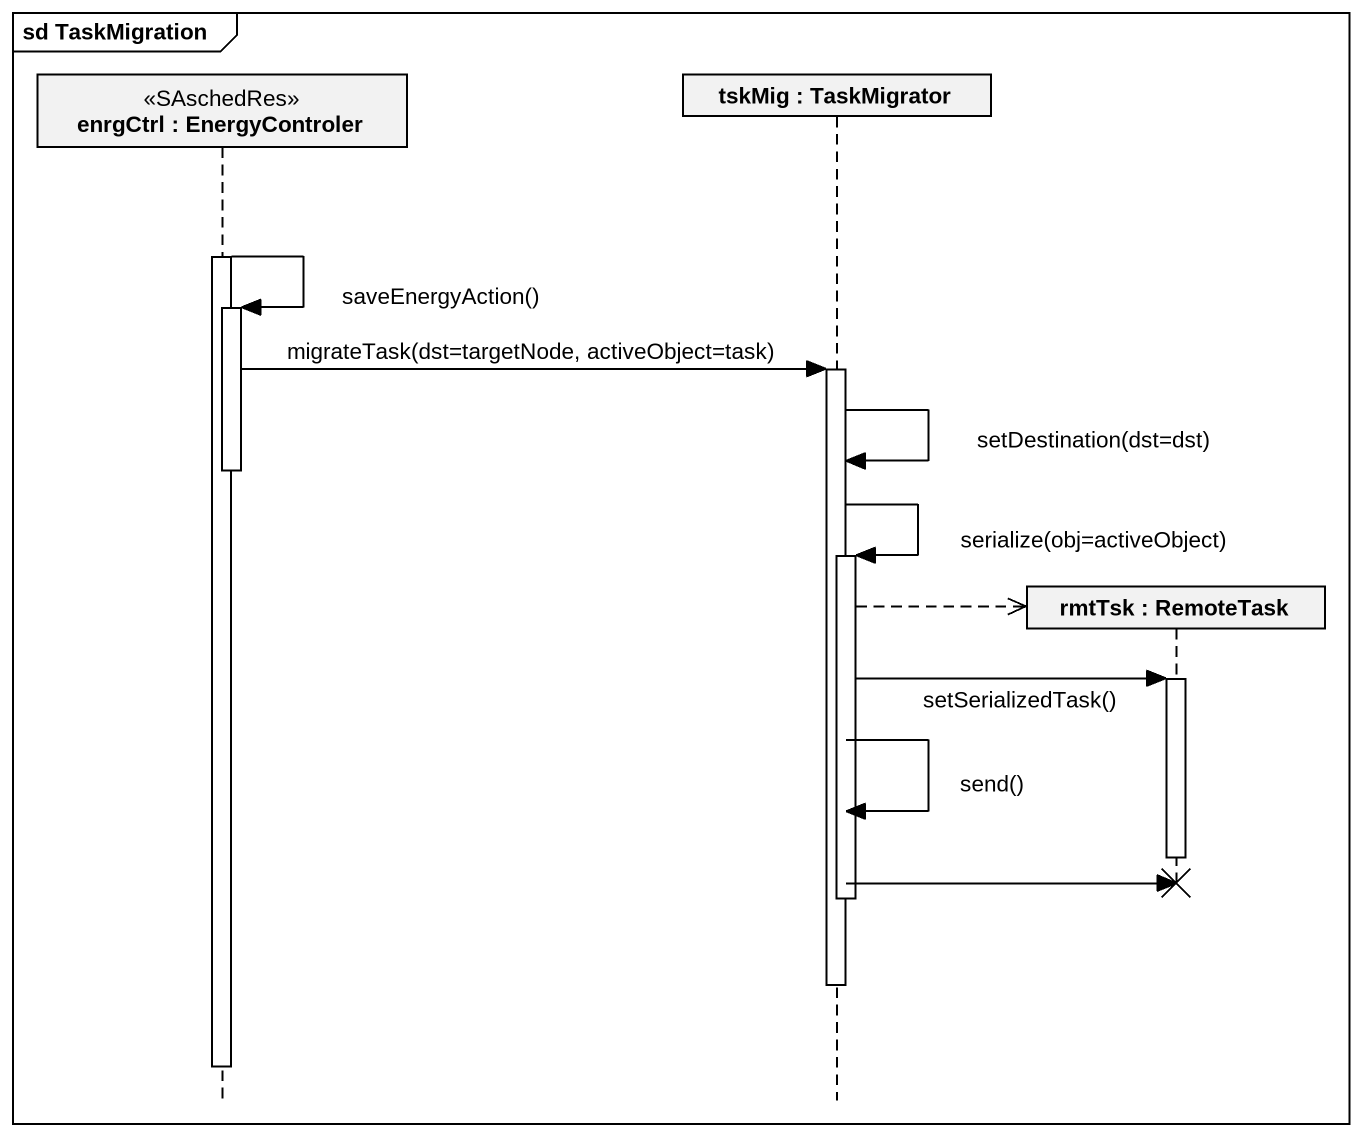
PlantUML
@startuml
mainframe sd TaskMigration
hide footbox
participant "enrgCtrl : EnergyControler" as enrgCtrl <<SAschedRes>>
participant "tskMig : TaskMigrator" as tskMig
participant "rmtTsk : RemoteTask" as rmtTsk

activate enrgCtrl
enrgCtrl -> enrgCtrl : saveEnergyAction()
activate enrgCtrl
enrgCtrl -> tskMig : migrateTask(dst=targetNode, activeObject=task)
activate tskMig
tskMig -> tskMig : setDestination(dst=dst)
deactivate enrgCtrl
tskMig -> tskMig : serialize(obj=activeObject)
activate tskMig
tskMig -->> rmtTsk **
tskMig -> rmtTsk : setSerializedTask()
activate rmtTsk
tskMig -> tskMig : send()
deactivate rmtTsk
tskMig -> rmtTsk !!
deactivate tskMig
deactivate tskMig
deactivate enrgCtrl
@enduml
